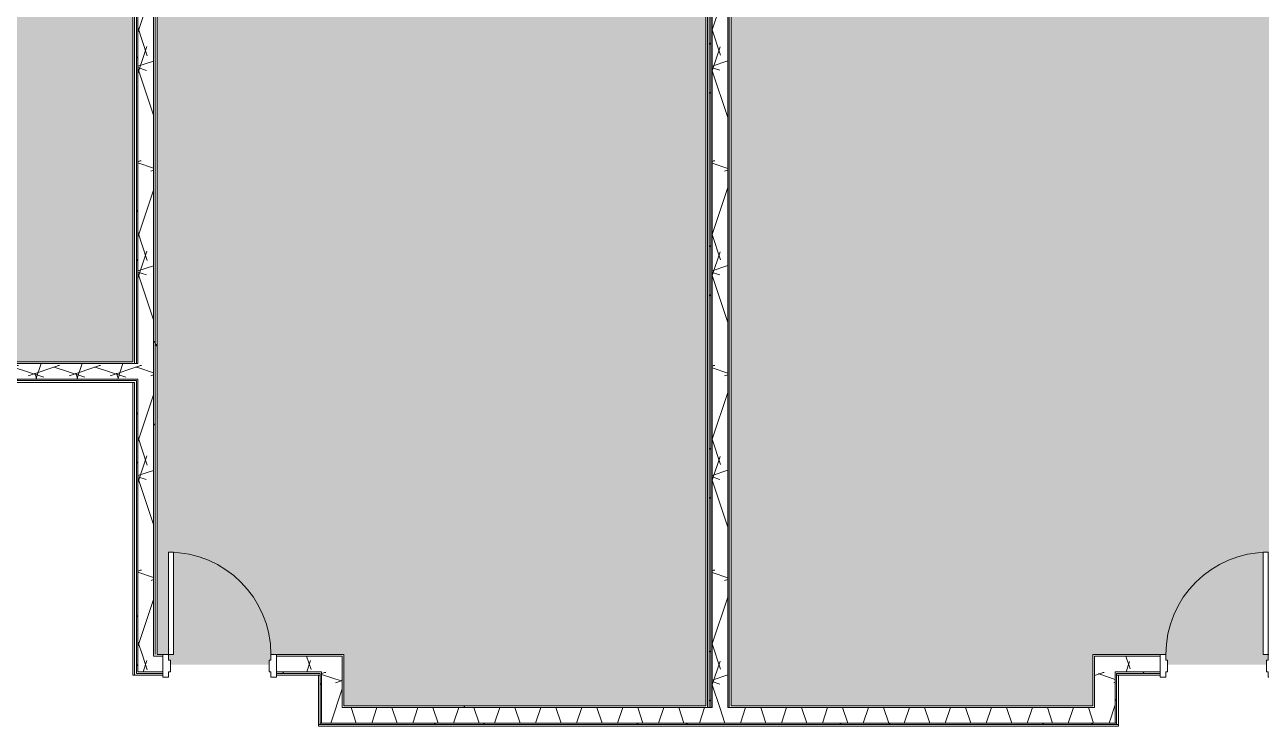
# Model space of a CAD drawing. Header units: inches. Extents: x -1551 to 2054, y 9767 to 12269.
# Drawn here: x 785.4 to 1220.1, y 11718.1 to 11965 of the extents above; entities that cross this region are included whole.
import ezdxf

# ---------------------------------------------------------------- set-up
doc = ezdxf.new("R2010")
doc.units = ezdxf.units.IN
doc.header["$MEASUREMENT"] = 0
for name, color, linetype, lineweight in [('A-AREA-PATT-2', 254, 'Continuous', 9), ('A-AREA-PATT-7', 155, 'Continuous', 9), ('A-AREA-PATT-8', 253, 'Continuous', 9), ('A-DOOR', 31, 'Continuous', 9), ('A-DOOR-FRAM', 31, 'Continuous', 9), ('A-WALL', 113, 'Continuous', 9), ('A-WALL-PATT-1', 8, 'Continuous', 9), ('A-WALL-PATT-2', 253, 'Continuous', 9), ('A-WALL-PATT-5', 111, 'Continuous', 9), ('I-WALL', 2, 'Continuous', 9), ('I-WALL-1', 1, 'Continuous', 5)]:
    doc.layers.add(name, color=color, linetype=linetype, lineweight=lineweight)
pattern_1 = [(45, (3964.78, 0), (-35.63818, 35.63818), []), (45, (3964.78, 54), (-35.63818, 35.63818), [])]
pattern_2 = [(161.57, (3966.5794, 1.8), (-14.4010124, -0.0012439), [0, -102.456, 11.376, 0]), (18.43, (3962.9794, 1.8), (-14.4010124, 0.0012439), [0, -102.456, 11.376, 0]), (108.43, (3966.5794, 1.8), (7.1973965, -36.003153), [34.146, -79.686]), (71.57, (3962.9794, 1.8), (7.1973965, 36.003153), [34.146, -79.686])]
pattern_3 = [(0, (3964.78, 0), (115.2, 28.8), [4.752, -81.648, 4.752, -81.648, -460.8]), (0, (3964.78, 0), (115.2, 28.8), [-172.8, 4.752, -168.048, 4.752, -81.648, -201.6]), (0, (3964.78, 0), (115.2, 28.8), [-432, 4.752, -52.848, 4.752, -139.248]), (120, (4007.98, 14.4), (-82.54153, 85.366127), [4.752, -81.648, 4.752, -81.648, -460.8]), (120, (4007.98, 14.4), (-82.54153, 85.366127), [-172.8, 4.752, -168.048, 4.752, -81.648, -201.6]), (120, (4007.98, 14.4), (-82.54153, 85.366127), [-432, 4.752, -52.848, 4.752, -139.248]), (240, (4022.38, 72), (-32.65847, -114.166127), [4.752, -81.648, 4.752, -81.648, -460.8]), (240, (4022.38, 72), (-32.65847, -114.166127), [-172.8, 4.752, -168.048, 4.752, -81.648, -201.6]), (240, (4022.38, 72), (-32.65847, -114.166127), [-432, 4.752, -52.848, 4.752, -139.248])]

# ---------------------------------------------------------------- blocks, each defined once
blk = doc.blocks.new('HOLLOW METAL - UNIT DOOR-2191978-KEY PLAN - 1ST FLOOR')
at = {"layer": 'A-DOOR'}
for p, q in [((18, 39.875), (16.25, 39.875)), ((16.25, 39.875), (16.25, 3.875)), ((18, 3.875), (18, 39.875)), ((16.25, 3.875), (18, 3.875))]:
    blk.add_line(p, q, dxfattribs=at)
blk.add_arc((18, 3.875), 36, 90, 180, dxfattribs=at)
at = {"layer": 'A-DOOR-FRAM'}
for p, q in [((-18, 3.875), (-20, 3.875)), ((-20, 3.875), (-20, -4.125)), ((-18, 1.9375), (-18, 3.875)), ((-17.375, 1.9375), (-18, 1.9375)), ((-17.375, -2.1875), (-17.375, 1.9375)), ((18, 1.9375), (17.375, 1.9375)), ((17.375, 1.9375), (17.375, -2.1875)), ((18, 3.875), (18, 1.9375)), ((20, 3.875), (18, 3.875)), ((20, -4.125), (20, 3.875)), ((-20, -4.125), (-18, -4.125)), ((-18, -4.125), (-18, -2.1875)), ((-18, -2.1875), (-17.375, -2.1875)), ((17.375, -2.1875), (18, -2.1875)), ((18, -2.1875), (18, -4.125)), ((18, -4.125), (20, -4.125))]:
    blk.add_line(p, q, dxfattribs=at)
blk = doc.blocks.new('HOLLOW METAL - UNIT DOOR-2191977-KEY PLAN - 1ST FLOOR')
at = {"layer": 'A-DOOR'}
for p, q in [((16.25, -3.875), (18, -3.875)), ((16.25, -39.875), (16.25, -3.875)), ((18, -3.875), (18, -39.875)), ((18, -39.875), (16.25, -39.875))]:
    blk.add_line(p, q, dxfattribs=at)
blk.add_arc((18, -3.875), 36, 180, 270, dxfattribs=at)
at = {"layer": 'A-DOOR-FRAM'}
for p, q in [((-20, 4.125), (-18, 4.125)), ((-20, -3.875), (-20, 4.125)), ((-18, 4.125), (-18, 2.1875)), ((-18, 2.1875), (-17.375, 2.1875)), ((-17.375, 2.1875), (-17.375, -1.9375)), ((17.375, 2.1875), (18, 2.1875)), ((17.375, -1.9375), (17.375, 2.1875)), ((18, 4.125), (20, 4.125)), ((18, 2.1875), (18, 4.125)), ((20, 4.125), (20, -3.875)), ((-18, -3.875), (-20, -3.875)), ((-18, -1.9375), (-18, -3.875)), ((-17.375, -1.9375), (-18, -1.9375)), ((18, -1.9375), (17.375, -1.9375)), ((18, -3.875), (18, -1.9375)), ((20, -3.875), (18, -3.875))]:
    blk.add_line(p, q, dxfattribs=at)

msp = doc.modelspace()

# ---------------------------------------------------------------- hatches: boundary and pattern name
at = {"layer": 'A-AREA-PATT-2'}
h = msp.add_hatch(color=256, dxfattribs=at)
h.paths.add_polyline_path([(835.97, 11743.36), (835.97, 11779.36), (837.72, 11779.36), (837.72, 11743.36), (836.59, 11743.36)], flags=0)
h.paths.add_polyline_path([(897.63, 11725.36), (1024.82, 11725.36), (1024.82, 12081.06), (980.81, 12081.19), (980.68, 12081.06), (980.06, 12081.19), (980.06, 12083.88), (944.06, 12083.88), (944.06, 12081.06), (943.43, 12081.19), (943.31, 12081.06), (863.34, 12081.06), (863.34, 12060.25), (835.47, 12060.25), (835.47, 12081.06), (831.91, 12081.06), (831.91, 11743.36), (835.97, 11743.36), (835.97, 11741.43), (836.59, 11741.43), (836.59, 11739.74), (871.34, 11739.74), (871.34, 11741.43), (871.97, 11741.43), (871.97, 11743.36), (897.63, 11743.36), (897.63, 11727.53)], flags=0)
at = {"layer": 'A-AREA-PATT-7'}
h = msp.add_hatch(color=256, dxfattribs=at)
h.paths.add_polyline_path([(705.29, 11846.36), (823.41, 11846.36), (823.41, 12081.06), (655.44, 12081.06), (655.44, 12060.25), (627.57, 12060.25), (627.57, 12081.06), (505.69, 12081.06), (505.69, 11846.36), (632.51, 11846.36), (632.51, 11864.36), (643.63, 11864.36), (643.63, 11862.43), (644.26, 11862.43), (644.26, 11860.74), (679.01, 11860.74), (679.01, 11862.43), (679.63, 11862.51), (679.63, 11864.36), (705.29, 11864.36), (705.29, 11855.94)], flags=0)
h.paths.add_polyline_path([(643.63, 11864.36), (643.63, 11900.36), (645.38, 11900.36), (645.38, 11864.36), (643.76, 11864.36)], flags=0)
at = {"layer": 'A-AREA-PATT-8'}
h = msp.add_hatch(color=256, dxfattribs=at)
h.paths.add_polyline_path([(1222.54, 11743.36), (1220.79, 11743.36), (1220.79, 11779.36), (1222.54, 11779.36), (1222.54, 11747.32)], flags=0)
h.paths.add_polyline_path([(1056.67, 11725.36), (1160.88, 11725.36), (1160.88, 11743.36), (1186.54, 11743.36), (1186.54, 11741.43), (1187.17, 11741.43), (1187.17, 11739.74), (1221.92, 11739.74), (1221.92, 11741.43), (1222.54, 11741.43), (1222.54, 11743.36), (1233.67, 11743.36), (1233.67, 11725.36), (1251.03, 11725.36), (1251.03, 12081.06), (1243.53, 12081.06), (1243.52, 12060.25), (1215.66, 12060.25), (1215.66, 12081.06), (1134.41, 12081.19), (1134.28, 12081.06), (1133.66, 12081.19), (1133.66, 12083.88), (1097.66, 12083.88), (1097.66, 12081.06), (1097.03, 12081.19), (1096.91, 12081.06), (1033.69, 12081.06), (1033.69, 11725.36)], flags=0)
at = {"layer": 'A-WALL-PATT-1'}
h = msp.add_hatch(dxfattribs=at)
h.set_pattern_fill('FP_17', color=256, style=0, pattern_type=2)
h.set_pattern_definition(pattern_1)
h.paths.add_polyline_path([(1026.57, 11724.74), (1026.57, 12081.69), (1026.07, 12081.69), (1026.07, 11724.74)], flags=0)
at = {"layer": 'A-WALL-PATT-2'}
h = msp.add_hatch(dxfattribs=at)
h.set_pattern_fill('FP_4', color=256, style=0, pattern_type=2)
h.set_pattern_definition(pattern_2)
h.paths.add_polyline_path([(1032.57, 11724.74), (1032.57, 12081.69), (1027.07, 12081.69), (1027.07, 11724.74)], flags=0)
at = {"layer": 'A-WALL-PATT-5'}
h = msp.add_hatch(dxfattribs=at)
h.set_pattern_fill('FP_17', color=256, style=0, pattern_type=2)
h.set_pattern_definition(pattern_1)
h.paths.add_polyline_path([(825.16, 11737.24), (825.16, 11840.24), (824.66, 11840.24), (824.7, 11737.24)], flags=0)
h.paths.add_polyline_path([(825.16, 11845.74), (825.16, 12081.69), (824.66, 12081.69), (824.66, 11845.74)], flags=0)
h = msp.add_hatch(dxfattribs=at)
h.set_pattern_fill('FP_4', color=256, style=0, pattern_type=2)
h.set_pattern_definition(pattern_2)
h.paths.add_polyline_path([(825.16, 11742.74), (830.66, 11742.74), (830.66, 12081.69), (825.16, 12081.69), (825.16, 11742.74)], flags=0)
h = msp.add_hatch(dxfattribs=at)
h.set_pattern_fill('FP_3', color=256, style=0, pattern_type=2)
h.set_pattern_definition(pattern_3)
h.paths.add_polyline_path([(831.28, 11743.36), (831.28, 12081.69), (830.66, 12081.69), (830.66, 11743.36)], flags=0)
h = msp.add_hatch(dxfattribs=at)
h.set_pattern_fill('FP_3', color=256, style=0, pattern_type=2)
h.set_pattern_definition(pattern_3)
h.paths.add_polyline_path([(831.91, 11743.36), (831.91, 12081.69), (831.28, 12081.69), (831.28, 11743.36)], flags=0)
h = msp.add_hatch(dxfattribs=at)
h.set_pattern_fill('FP_4', color=256, style=0, pattern_type=2)
h.set_pattern_definition(pattern_2)
h.paths.add_polyline_path([(824.66, 11840.24), (825.16, 11840.24), (825.16, 11845.74), (704.67, 11845.74), (704.67, 11840.24), (824.64, 11840.24)], flags=0)
h = msp.add_hatch(dxfattribs=at)
h.set_pattern_fill('FP_17', color=256, style=0, pattern_type=2)
h.set_pattern_definition(pattern_1)
h.paths.add_polyline_path([(696.92, 11839.74), (824.66, 11839.74), (824.65, 11840.24), (696.92, 11840.24)], flags=0)
h = msp.add_hatch(dxfattribs=at)
h.set_pattern_fill('FP_4', color=256, style=0, pattern_type=2)
h.set_pattern_definition(pattern_2)
h.paths.add_polyline_path([(831.28, 11737.24), (833.97, 11737.3), (833.97, 11742.74), (825.16, 11742.74), (825.16, 11737.24), (830.66, 11737.24)], flags=0)
h.paths.add_polyline_path([(889.26, 11737.24), (889.76, 11737.24), (889.76, 11742.74), (873.97, 11742.74), (873.97, 11737.24), (888.63, 11737.24)], flags=0)
h = msp.add_hatch(dxfattribs=at)
h.set_pattern_fill('FP_4', color=256, style=0, pattern_type=2)
h.set_pattern_definition(pattern_2)
h.paths.add_polyline_path([(889.76, 11719.24), (897.01, 11719.24), (897.01, 11742.74), (889.76, 11742.74), (889.76, 11724.74)], flags=0)
h = msp.add_hatch(dxfattribs=at)
h.set_pattern_fill('FP_4', color=256, style=0, pattern_type=2)
h.set_pattern_definition(pattern_2)
h.paths.add_polyline_path([(1168.76, 11719.24), (1168.76, 11742.74), (1161.51, 11742.74), (1161.51, 11719.24)], flags=0)
h = msp.add_hatch(dxfattribs=at)
h.set_pattern_fill('FP_4', color=256, style=0, pattern_type=2)
h.set_pattern_definition(pattern_2)
h.paths.add_polyline_path([(1224.54, 11737.24), (1227.54, 11737.24), (1227.54, 11742.74), (1224.54, 11742.74), (1224.54, 11737.3)], flags=0)
h.paths.add_polyline_path([(1184.54, 11737.24), (1184.54, 11742.74), (1168.76, 11742.74), (1168.76, 11737.24), (1175.98, 11737.24)], flags=0)
h = msp.add_hatch(dxfattribs=at)
h.set_pattern_fill('FP_17', color=256, style=0, pattern_type=2)
h.set_pattern_definition(pattern_1)
h.paths.add_polyline_path([(830.66, 11736.74), (833.97, 11736.74), (833.97, 11737.24), (824.66, 11737.24), (824.7, 11736.74), (825.16, 11736.74)], flags=0)
h.paths.add_polyline_path([(888.63, 11736.74), (889.26, 11736.77), (889.22, 11737.24), (873.97, 11737.24), (873.97, 11736.74)], flags=0)
h = msp.add_hatch(dxfattribs=at)
h.set_pattern_fill('FP_17', color=256, style=0, pattern_type=2)
h.set_pattern_definition(pattern_1)
h.paths.add_polyline_path([(889.76, 11719.24), (889.76, 11737.24), (889.26, 11737.24), (889.26, 11719.24)], flags=0)
h = msp.add_hatch(dxfattribs=at)
h.set_pattern_fill('FP_17', color=256, style=0, pattern_type=2)
h.set_pattern_definition(pattern_1)
h.paths.add_polyline_path([(1169.26, 11719.24), (1169.26, 11737.24), (1168.76, 11737.24), (1168.76, 11719.24)], flags=0)
h = msp.add_hatch(dxfattribs=at)
h.set_pattern_fill('FP_17', color=256, style=0, pattern_type=2)
h.set_pattern_definition(pattern_1)
h.paths.add_polyline_path([(1226.42, 11736.74), (1227.04, 11736.74), (1227.04, 11737.24), (1224.54, 11737.24), (1224.54, 11736.74)], flags=0)
h.paths.add_polyline_path([(1169.88, 11736.74), (1184.54, 11736.74), (1184.54, 11737.24), (1169.26, 11737.24), (1169.27, 11736.74)], flags=0)
h = msp.add_hatch(dxfattribs=at)
h.set_pattern_fill('FP_4', color=256, style=0, pattern_type=2)
h.set_pattern_definition(pattern_2)
h.paths.add_polyline_path([(1108.44, 11719.24), (1161.51, 11719.24), (1161.51, 11724.74), (897.01, 11724.74), (897.01, 11719.24), (1091.03, 11719.24)], flags=0)
h = msp.add_hatch(dxfattribs=at)
h.set_pattern_fill('FP_3', color=256, style=0, pattern_type=2)
h.set_pattern_definition(pattern_3)
h.paths.add_polyline_path([(1160.88, 11724.74), (1160.88, 11725.36), (1033.07, 11725.36), (1033.07, 11724.74), (1108.44, 11724.74)], flags=0)
h.paths.add_polyline_path([(897.63, 11724.74), (1025.44, 11724.74), (1025.44, 11725.36), (897.63, 11725.36)], flags=0)
h = msp.add_hatch(dxfattribs=at)
h.set_pattern_fill('FP_17', color=256, style=0, pattern_type=2)
h.set_pattern_definition(pattern_1)
h.paths.add_polyline_path([(1032.57, 11718.74), (1169.26, 11718.88), (1169.26, 11719.24), (889.26, 11719.24), (889.26, 11718.74), (1027.07, 11718.74)], flags=0)
at = {"layer": 'I-WALL-1'}
for points in [[(1027.07, 11724.74), (1027.07, 12081.69), (1026.57, 12081.69), (1026.57, 11724.74)], [(1032.57, 11724.74), (1033.07, 11724.74), (1033.07, 12081.69), (1032.57, 12081.69), (1032.57, 11724.76)]]:
    msp.add_hatch(color=256, dxfattribs=at).paths.add_polyline_path(points, flags=0)

# ---------------------------------------------------------------- linework, layer by layer
at = {"layer": 'A-WALL'}
for p, q in [((824.03, 12081.69), (824.03, 11845.74)), ((824.66, 12081.69), (824.66, 11845.74)), ((825.16, 12081.69), (825.16, 11845.74)), ((830.66, 12081.69), (830.66, 11742.74)), ((831.28, 12081.69), (831.28, 11743.36)), ((1025.44, 12081.69), (1025.44, 11724.74)), ((1026.07, 12081.69), (1026.07, 11724.74)), ((1026.57, 12081.69), (1026.57, 11724.74)), ((1027.07, 12081.69), (1027.07, 11724.74)), ((1032.57, 12081.69), (1032.57, 11724.74)), ((1033.07, 12081.69), (1033.07, 11724.74)), ((704.67, 11845.74), (825.16, 11845.74)), ((696.29, 11839.74), (824.66, 11839.74)), ((696.92, 11840.24), (825.16, 11840.24)), ((823.41, 11839.11), (824.03, 11839.11)), ((824.03, 11839.11), (824.03, 11736.11)), ((824.66, 11839.74), (824.66, 11736.74)), ((825.16, 11840.24), (825.16, 11737.24)), ((830.66, 11742.74), (833.97, 11742.74)), ((873.97, 11742.74), (897.01, 11742.74)), ((897.01, 11724.74), (897.01, 11742.74)), ((1184.54, 11742.74), (1161.51, 11742.74)), ((1161.51, 11724.74), (1161.51, 11742.74)), ((824.66, 11736.74), (833.97, 11736.74)), ((825.16, 11737.24), (833.97, 11737.24)), ((873.97, 11737.24), (889.76, 11737.24)), ((873.97, 11736.74), (889.26, 11736.74)), ((889.26, 11718.74), (889.26, 11736.74)), ((889.76, 11719.24), (889.76, 11737.24)), ((1184.54, 11737.24), (1168.76, 11737.24)), ((1168.76, 11719.24), (1168.76, 11737.24)), ((1184.54, 11736.74), (1169.26, 11736.74)), ((1169.26, 11718.74), (1169.26, 11736.74)), ((888.63, 11736.11), (889.26, 11736.11)), ((1169.26, 11736.11), (1169.88, 11736.11)), ((897.01, 11724.74), (1027.07, 11724.74)), ((1032.57, 11724.74), (1161.51, 11724.74)), ((888.63, 11718.74), (1169.88, 11718.74)), ((889.26, 11719.24), (1169.26, 11719.24))]:
    msp.add_line(p, q, dxfattribs=at)
at = {"layer": 'I-WALL'}
for p, q in [((823.41, 12081.69), (823.41, 11846.36)), ((831.91, 11743.36), (831.91, 12081.69)), ((1024.82, 12081.69), (1024.82, 11725.36)), ((1033.69, 11725.36), (1033.69, 12081.69)), ((823.41, 11846.36), (705.29, 11846.36)), ((696.29, 11839.11), (823.41, 11839.11)), ((823.41, 11839.11), (823.41, 11736.11)), ((833.97, 11743.36), (831.91, 11743.36)), ((897.63, 11743.36), (873.97, 11743.36)), ((897.63, 11725.36), (897.63, 11743.36)), ((1184.54, 11743.36), (1160.88, 11743.36)), ((1160.88, 11743.36), (1160.88, 11725.36)), ((823.41, 11736.11), (833.97, 11736.11)), ((873.97, 11736.11), (888.63, 11736.11)), ((888.63, 11736.11), (888.63, 11718.11)), ((1169.88, 11736.11), (1184.54, 11736.11)), ((1169.88, 11718.11), (1169.88, 11736.11)), ((1024.82, 11725.36), (897.63, 11725.36)), ((1160.88, 11725.36), (1033.69, 11725.36)), ((888.63, 11718.11), (1169.88, 11718.11))]:
    msp.add_line(p, q, dxfattribs=at)

# ---------------------------------------------------------------- block references
at = {"layer": 'A-DOOR', "rotation": 180}
msp.add_blockref('HOLLOW METAL - UNIT DOOR-2191977-KEY PLAN - 1ST FLOOR', (853.97, 11739.49), dxfattribs=at)
at = {"layer": 'A-DOOR'}
msp.add_blockref('HOLLOW METAL - UNIT DOOR-2191978-KEY PLAN - 1ST FLOOR', (1204.54, 11739.49), dxfattribs=at)

doc.saveas('drawing.dxf')
